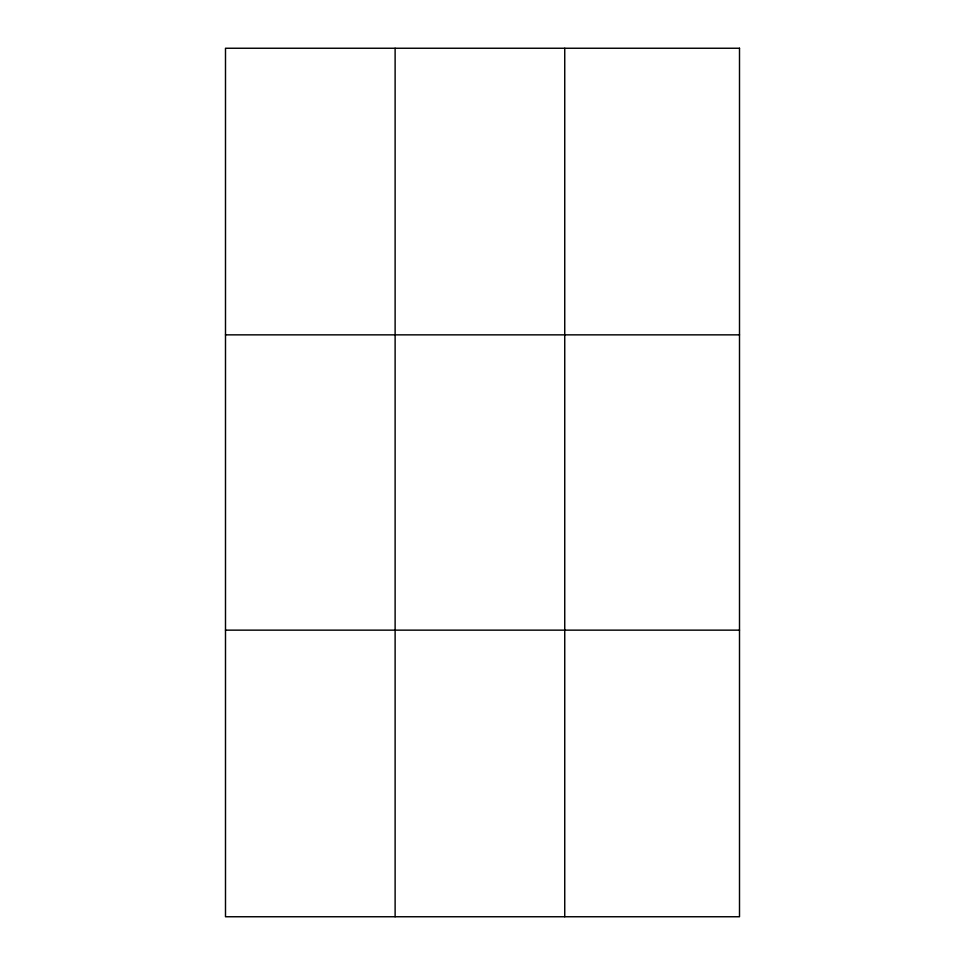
<?xml version="1.0" encoding="UTF-8"?>
<svg xmlns="http://www.w3.org/2000/svg" width="965" height="965" viewBox="0 0 965 965"><rect width="100%" height="100%" fill="white"/><g stroke="black" fill="none" stroke-linecap="round" stroke-linejoin="round"><path stroke-width="1.45" d="M395.119 48.25L395.119 916.75M564.742 48.25L564.742 916.75M225.496 334.855L739.504 334.855M225.496 630.145L739.504 630.145M739.504 48.25L225.496 48.25L225.496 916.75L739.504 916.75L739.504 48.25"/></g></svg>
